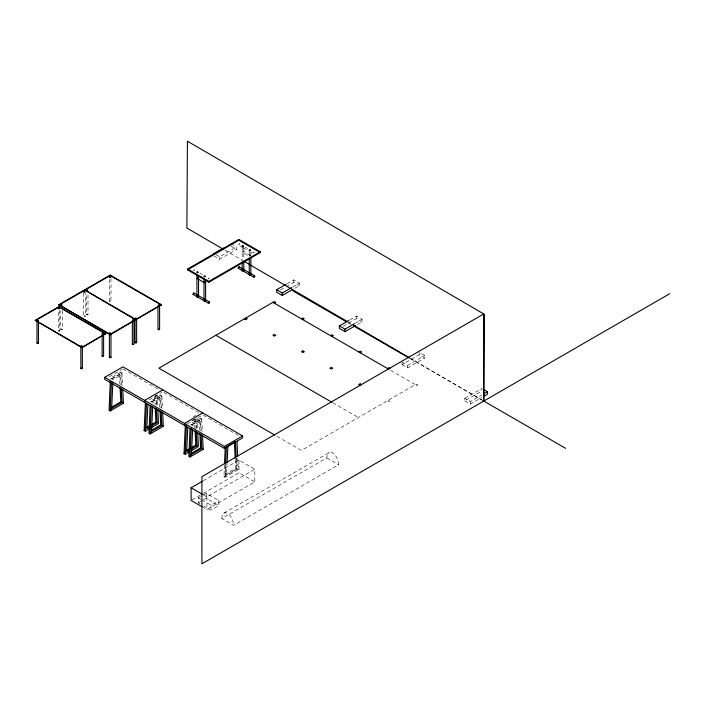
<?xml version="1.0" encoding="UTF-8"?>
<svg xmlns="http://www.w3.org/2000/svg" width="705" height="705" viewBox="0 0 705 705"><rect width="100%" height="100%" fill="white"/><g stroke="black" fill="none" stroke-linecap="round" stroke-linejoin="round"><path stroke-width="0.53" stroke-dasharray="3.52 2.64" d="M221.767 518.536L222.269 515.126L223.608 513.249L330.028 452.116A7.605 4.389 60 0 1 335.386 455.21L337.836 459.801L338.611 464.718L233.584 525.366L221.767 518.536L326.794 457.898L327.305 454.487L329.076 452.363M224.454 464.807L223.934 476.598L225.071 477.259L238.281 469.636L237.77 458.735M225.071 477.259L225.644 464.392M225.829 464.507L225.353 474.13L223.934 476.598L237.144 468.975L236.633 458.074M238.281 469.636L235.717 468.155L225.353 474.13L226.499 474.791L227.028 464.101M59.722 310.597L59.722 330.839L58.973 331.271L58.224 330.839L58.224 310.597M62.357 310.667L62.357 329.358L61.547 329.817L60.745 329.358L60.745 310.667M85.314 316.157C83.278 317.638 83.842 314.448 85.323 316.096L85.323 293.007M88.002 294.761L88.002 314.545L87.138 315.012L86.389 314.545L86.389 293.659M110.967 278.202L110.967 301.291L110.165 301.749L109.363 301.291L109.363 278.202M58.224 330.812L59.722 330.839M60.745 329.323L61.608 328.891L62.357 329.358M86.389 314.518L87.2 314.086L88.002 314.545M109.363 301.255L110.227 300.824L110.967 301.291M215.845 254.62L219.599 256.787L236.704 246.917L236.704 249.411L219.599 259.29L213.968 256.038M109.266 376.699L122.035 369.323M120.837 372.134L110.474 378.109L113.038 379.59L120.546 375.254L121.974 372.786L120.837 372.134L121.445 385.212M111.619 378.77L121.974 372.786L122.582 385.864M111.901 378.938L119.409 374.602L120.546 375.254L121.066 385.062M287.111 283.701L293.765 279.859L299.396 283.11L299.396 285.613L294.646 288.354M280.467 290.037L285.217 287.296M286.168 286.75L293.765 282.361L299.396 285.613M292.742 286.953L299.396 283.11M149.16 399.726L161.93 392.359M160.731 395.161L150.368 401.145L152.932 402.625L160.44 398.29L161.868 395.822L160.731 395.161L161.392 409.332M151.513 401.806L161.868 395.822L162.476 408.9M151.795 401.965L159.304 397.629L160.44 398.29L160.96 408.089M349.812 319.894L356.457 316.06L362.088 319.312L362.088 321.806L356.395 325.102M343.159 326.239L356.457 318.554L362.088 321.806M355.443 323.146L362.088 319.312M192.994 417.06L195.823 415.421M191.786 420.718L194.598 419.096M187.23 423.82L202.732 414.866L238.828 435.708M200.625 418.197L190.262 424.181L192.826 425.661L200.335 421.326L201.762 418.858L200.625 418.197L201.233 431.275M191.407 424.833L201.762 418.858L202.37 431.936M191.69 425L199.198 420.665L200.335 421.326L200.854 431.125M402.062 362.96L402.062 364.626L419.158 354.756L424.789 358.008L424.789 355.505L419.158 352.253L419.158 354.756M203.296 480.713L238.977 460.118L254.796 469.248L254.796 481.903L206.909 509.548L203.19 507.397M402.062 362.123L407.684 365.375L424.789 355.505M402.062 364.626L407.684 367.878L424.789 358.008M226.499 474.791L236.854 468.807L236.29 457.924M192.024 499.871L202.353 493.905M203.296 493.368L238.977 472.764L254.796 481.903M200.123 503.863L198.308 502.815L198.308 497.827L202.705 495.289M203.586 494.778L206.221 493.253L218.894 500.576L218.894 505.564L210.98 510.129L203.745 505.952M203.19 494.743L206.909 496.893L254.796 469.248M198.308 502.815L202.705 500.277M203.586 499.766L206.221 498.25L218.894 505.564M201.93 499.915L210.98 505.141L218.894 500.576M464.754 398.325L481.85 388.455L481.85 390.949L464.754 400.819L464.754 398.325L470.385 401.577L481.779 394.994M464.754 400.819L470.385 404.071L481.779 397.488M223.608 513.249L224.992 512.755A7.605 4.389 60 0 1 230.35 515.848L232.809 520.44L233.584 525.366M250.583 255.545L243.401 251.13L242.696 251.456L242.573 252.513L249.605 256.576M250.416 255.184L249.491 256.453M242.599 252.531L243.375 252.117L243.436 251.156M245.093 247.006L247.816 248.583M239.735 245.781L242.467 247.358M243.375 247.878L249.737 251.553M250.654 252.082L252.469 253.13M231.073 243.666L236.704 246.917M231.073 246.16L236.704 249.411M348.164 322.793L351.019 324.441M410.16 358.589L481.7 399.894M390.667 370.372L415.368 384.63L301.387 450.433L275.734 435.628M199.823 273.143L202.555 274.712M388.349 400.29L389.777 401.11L388.349 401.938L386.93 401.11M332.734 402.722L358.378 417.527M326.794 457.898L338.611 464.718M122.943 368.803L159.039 389.636M163.789 392.385L199.885 413.218M198.308 497.827L201.022 499.396M224.939 250.204L242.062 260.189M348.64 322.317L350.544 323.428M410.486 358.369L481.859 399.973M235.258 459.44L235.717 468.155M199.198 420.665L199.709 430.464M195.593 419.642L196.052 428.349M194.457 418.981L194.968 428.781M159.304 397.629L159.815 407.437M155.646 395.514L156.157 405.322M154.615 397.038L155.012 404.661M119.409 374.602L119.921 384.401M197.065 418.259L197.576 429.16M195.972 418.691L196.431 428.508M157.171 395.232L157.682 406.133M156.034 394.571L156.536 405.472M470.385 401.577L470.385 404.071M407.684 365.375L407.684 367.878M356.457 316.06L356.457 318.554M293.765 279.859L293.765 282.361M250.874 252.346L250.874 255.562M249.262 252.346L249.262 256.638M243.798 247.191L243.798 258.991M242.185 247.191L242.185 261.132M238.977 460.118L238.977 472.764M219.599 256.787L219.599 259.29M210.98 505.141L210.98 510.129M206.909 496.893L206.909 509.548M206.221 493.253L206.221 498.25M83.71 293.007L83.71 316.096M417.422 384.163L415.994 384.992L417.422 385.811L418.84 384.992L417.422 384.163"/><path stroke-width="1.06" d="M110.332 381.326L109.055 410.275L110.192 410.936L123.401 403.304L122.74 389.134M111.469 381.987L110.192 410.936L111.619 408.468L112.879 382.797M157.832 409.402L158.493 423.564L145.283 431.196L144.146 430.535L145.38 402.661M145.283 431.196L146.517 403.322M150.183 405.437L148.949 433.311L150.086 433.963L163.296 426.34L162.635 412.169M151.319 406.089L150.086 433.963L151.513 431.495L152.721 406.9M188.949 452.046L185.177 454.223L184.04 453.571L185.274 425.697M185.177 454.223L186.464 425.282M190.077 428.464L188.843 456.338L189.98 456.999L203.19 449.376L202.529 435.205M191.258 428.05L189.98 456.999L191.407 454.531L192.615 429.935M224.498 463.74L225.212 447.657M225.688 463.326L226.446 446.168M147.927 404.132L146.71 428.728L149.53 427.098M187.821 427.16L186.605 451.755L189.425 450.125M227.081 463.026L227.918 445.921L235.435 441.586L236.228 456.831M36.977 320.766L37.665 320.308L38.467 320.731L36.977 320.793L36.968 343.115L37.665 343.546L38.467 343.115L38.467 322.864M36.968 343.115L38.467 343.115M80.872 346.137C82.635 344.56 82.388 347.671 80.864 346.102L80.864 368.451L81.551 368.882L82.353 368.451L82.353 347.142M80.864 368.451L81.445 368.036M103.609 334.866L103.609 356.184L102.859 356.615L102.119 356.184L102.119 334.866M110.993 334.346L110.958 357.567L109.698 357.805L109.795 357.03M133.959 319.991C132.126 321.542 132.267 318.387 133.959 319.955L133.959 344.172L133.21 344.639L132.346 344.172L132.346 321.083M136.638 319.541L136.638 342.63L135.827 343.097L135.025 342.63L135.025 319.541M159.594 305.115C157.171 303.758 158.581 306.913 159.594 305.115L159.603 329.367L158.854 329.834L157.99 329.367L157.99 306.278M198.466 297.113L196.924 296.955L196.924 274.395M205.596 301.106L204.194 301.317L204.688 300.55M243.745 270.958L242.185 270.826L242.185 262.207M250.874 257.713L250.874 274.88L250.125 275.338L249.262 274.88L249.262 258.779M102.119 356.148L102.604 355.778M132.346 344.137L132.875 343.74M135.025 342.595L135.713 342.163M196.924 296.893L197.559 296.47M242.185 270.755L242.881 270.332M249.27 274.844L249.896 274.421M193.937 293.632L193.787 292.945L209.473 301.996L209.447 302.974L208.662 303.397L192.985 294.337L193.575 294.196M239.18 267.556L239.057 266.816L254.734 275.867C255.298 278.308 252.408 276.695 254.734 275.867M198.193 278.096L197.858 277.25L197.206 278.501L204.344 282.705C206.671 281.93 203.807 280.246 204.344 282.705M144.146 430.535L144.948 429.151M184.04 453.571L184.842 452.178M198.079 278.29L197.338 278.66M193.69 270.271L194.236 269.953M208.248 278.669L208.795 278.352M238.96 244.133L239.506 243.824M238.951 267.944L238.272 268.226L253.906 277.241M253.509 252.54L254.056 252.223M58.885 304.683L110.174 275.073L161.471 304.683L110.174 334.787L58.885 304.683L110.174 334.293L161.471 304.683M58.885 305.177L110.174 275.567L161.471 305.177M35.25 320.281L58.982 306.587L105.759 333.588L82.027 347.75L35.25 320.281L82.027 347.292L105.759 333.588M35.25 320.74L58.982 307.036L105.759 334.047M213.968 253.536L223.467 248.054M187.565 269.037L238.863 239.427L260.233 251.764L260.233 252.584L208.936 282.203L187.565 269.856L187.565 269.037L208.936 281.374L260.233 251.764M187.565 269.856L238.863 240.246L260.233 252.584M104.701 377.351L122.943 366.829L242.626 435.928L242.626 437.902L224.393 448.424L104.701 379.325L104.701 377.351L224.393 446.45L242.626 435.928M292.742 289.447L282.3 295.483L276.668 292.231L276.668 289.729L286.168 284.247M276.668 289.729L282.3 292.98L291.8 287.499M274.315 303.194L275.734 302.366L274.315 301.546L158.907 368.177L274.791 435.082M111.416 407.261L120.837 401.824L123.401 403.304M111.619 408.468L121.974 402.485L121.234 388.323M162.837 389.856L144.604 400.387L144.604 402.361M301.387 318.819L302.806 317.999L304.234 318.819L302.806 319.638M146.508 427.521L155.928 422.083L157.065 422.744L151.416 426.005M151.311 430.297L160.731 424.859L163.296 426.34M151.513 431.495L161.868 425.52L161.128 411.359M355.443 325.648L344.992 331.676L339.361 328.424L339.361 325.93L348.86 320.449M330.451 335.598L331.879 334.778L333.298 335.598L331.879 336.426M339.361 325.93L344.992 329.182L354.492 323.692M202.732 412.892L184.499 423.423L184.499 425.397M186.402 450.557L189.231 448.926M191.117 447.842L195.823 445.119L196.959 445.78L191.311 449.041M358.801 351.971L360.229 351.152L361.656 351.971L360.229 352.791M191.786 450.416L198.387 446.6L197.726 432.429M191.205 453.333L200.625 447.895L203.19 449.376M191.407 454.531L201.762 448.547L201.022 434.395M387.442 368.504L388.869 367.684L390.288 368.504M202.256 506.86L191.09 500.418L191.09 487.763L202.353 481.259M483.683 393.892L487.481 391.707L487.481 394.201L483.683 396.395M669.75 293.694L201.921 563.797L201.921 476.659L483.762 313.945L483.762 401.083L484.309 314.263L187.424 141.203L186.878 228.023L223.036 249.094M239.021 266.798L238.246 267.345L238.308 268.235M193.76 292.936L192.959 294.32M158.969 328.909L159.603 329.367M110.359 356.977L110.993 357.435M81.868 368.054L82.353 368.451M136.162 342.207L136.638 342.63M209.473 301.996L208.662 302.463L208.662 303.397M483.727 389.539L487.481 391.707M292.839 290.848L346.252 321.692M353.884 326.098L409.208 358.034M482.661 400.44L565.639 448.354M272.888 302.366L388.869 369.323M245.816 317.999L247.243 318.819L245.816 319.638L244.388 318.819M215.897 335.272L331.782 402.176M191.09 487.763L202.256 494.205M243.965 261.299L347.688 321.762M353.399 325.084L409.535 357.814M234.351 442.017L235.206 458.347M199.885 433.734L200.625 447.895M196.219 431.619L196.959 445.78M195.082 430.958L195.823 445.119M159.991 410.698L160.731 424.859M156.325 408.592L157.065 422.744M155.188 407.931L155.928 422.083M120.097 387.671L120.837 401.824M236.959 441.295L237.673 456.558M344.992 329.182L344.992 331.676M282.3 292.98L282.3 295.483M243.798 261.132L243.798 270.79M238.863 239.427L238.863 240.246M224.393 446.45L224.393 448.424M208.936 281.374L208.936 282.203M205.613 279.55L205.613 301.009M204.001 278.475L204.001 301.009M198.537 276.536L198.537 296.928M110.174 275.073L110.174 275.567M110.174 334.293L110.174 334.787M109.381 334.346L109.381 357.435M82.027 347.292L82.027 347.75M58.982 306.587L58.982 307.036M58.224 308.438C60.04 309.927 59.749 306.931 58.233 308.402M60.745 305.142C62.692 306.772 62.384 303.485 60.745 305.142M83.719 291.879C85.666 293.509 85.27 290.248 83.719 291.879M86.389 290.328C88.345 291.967 88.002 288.653 86.389 290.328M102.119 333.773C103.917 335.272 103.609 332.258 102.128 333.738M109.363 277.065C111.134 278.695 111.258 275.505 109.381 277.003M109.381 333.218C111.275 334.849 111.011 331.614 109.39 333.183M135.025 318.413C136.814 320.088 136.796 316.765 135.025 318.413M196.924 272.209C198.907 273.804 198.466 270.667 196.942 272.148M204.001 276.298C205.552 277.973 206.107 274.774 204.018 276.237M242.185 246.08C243.992 247.728 244.071 244.45 242.194 246.045M249.27 250.169C251.095 251.8 251.095 248.565 249.27 250.134M274.342 334.496L272.914 335.324L274.342 336.144L275.77 335.324L274.342 334.496M302.921 350.905L301.502 351.724L302.921 352.544L304.349 351.724L302.921 350.905M331.359 367.384L329.94 368.204L331.359 369.032L332.786 368.204L331.359 367.384M360.088 383.873L358.66 384.692L360.088 385.512L361.506 384.692L360.088 383.873M135.818 319.488L84.529 289.878L135.818 319.982L135.818 319.488"/></g></svg>
